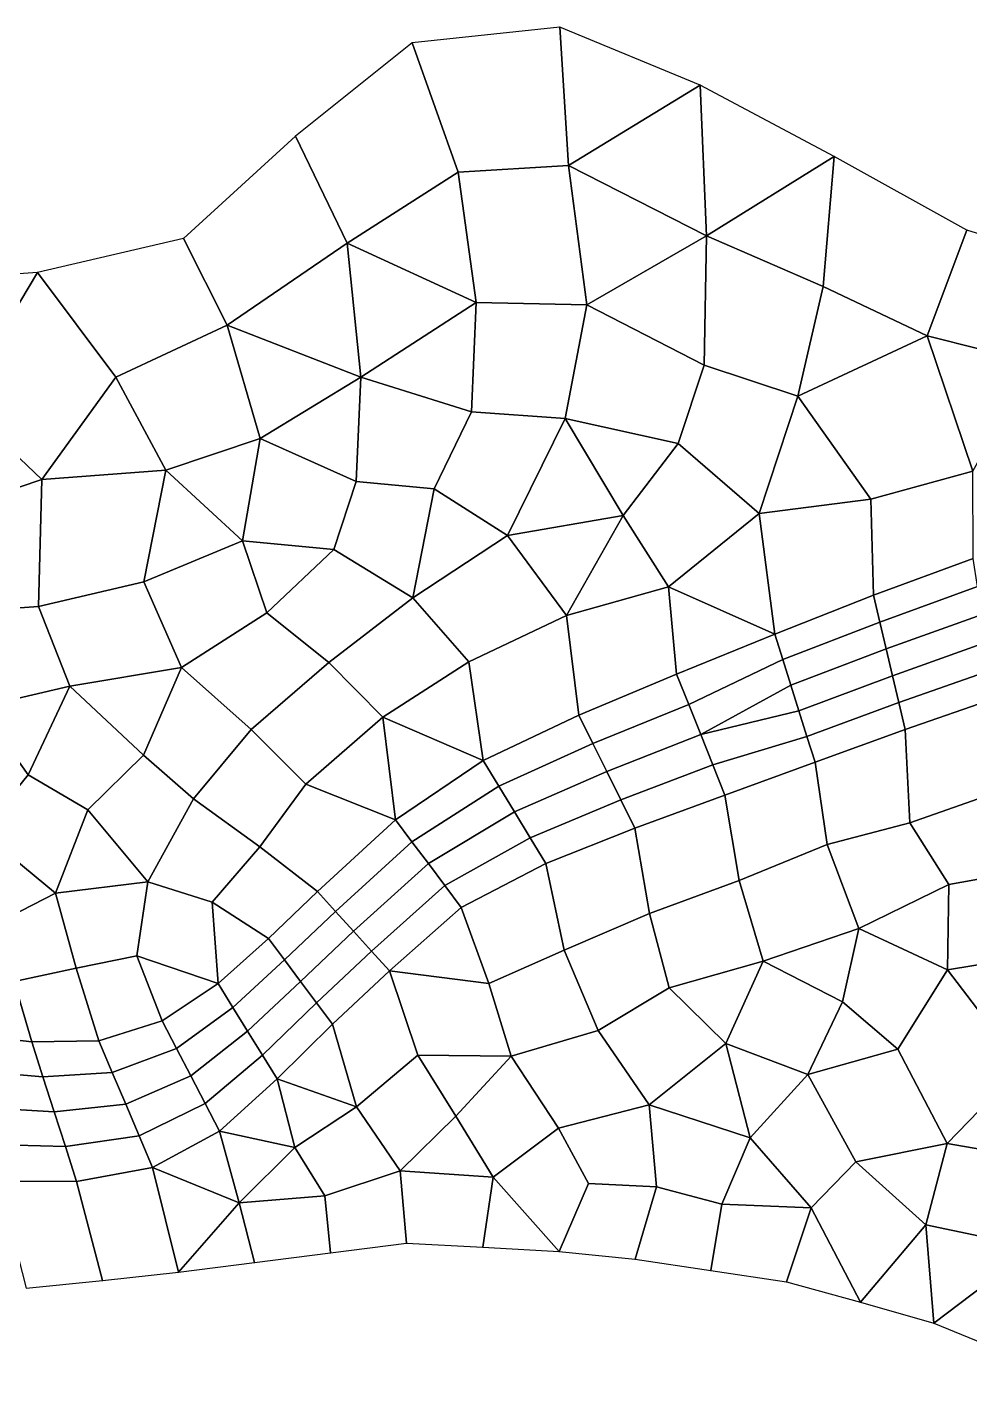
# Model space of a CAD drawing. Extents: x 391089 to 406232, y 6461839 to 6471033.
# Drawn here: x 403158.8 to 403345.2, y 6469690.5 to 6469959.3 of the extents above; entities that cross this region are included whole.
import ezdxf

# ---------------------------------------------------------------- set-up
doc = ezdxf.new("R2010")
doc.units = 0
for name, color, linetype in [('MESH_BOUND', 25, 'CONTINUOUS'), ('MESH_ELEMS', 18, 'CONTINUOUS'), ('MESH_NODES', 18, 'CONTINUOUS')]:
    doc.layers.add(name, color=color, linetype=linetype)

msp = doc.modelspace()

# ---------------------------------------------------------------- linework, layer by layer
at = {"layer": 'MESH_BOUND', "color": 25}
for points in [[(403264.114, 6469959.29, 3.212), (403234.917, 6469956.2, 2.3)], [(403291.86, 6469947.84, 2.619), (403264.114, 6469959.29, 3.212)], [(403234.917, 6469956.2, 2.3), (403211.887, 6469937.76, 1.223)], [(403318.344, 6469933.69, 4.299), (403291.86, 6469947.84, 2.619)], [(403211.887, 6469937.76, 1.223), (403189.742, 6469917.48, 2.478)], [(403344.599, 6469919.11, 3.565), (403318.344, 6469933.69, 4.299)], [(403373.207, 6469910.25, 4.311), (403344.599, 6469919.11, 3.565)], [(403189.742, 6469917.48, 2.478), (403160.836, 6469910.73, 2.144)], [(403160.836, 6469910.73, 2.144), (403130.979, 6469908.62, 1.627)], [(403218.777, 6469716.81, 1.87), (403233.788, 6469718.73, 1.952)], [(403233.788, 6469718.73, 1.952), (403248.892, 6469717.95, 2.055)], [(403248.892, 6469717.95, 2.055), (403264, 6469717.08, 1.9)], [(403188.756, 6469712.97, 1.968), (403203.767, 6469714.89, 1.756)], [(403203.767, 6469714.89, 1.756), (403218.777, 6469716.81, 1.87)], [(403264, 6469717.08, 1.9), (403279.042, 6469715.57, 2.162)], [(403279.042, 6469715.57, 2.162), (403294.006, 6469713.31, 2.296)], [(403173.715, 6469711.33, 1.731), (403188.756, 6469712.97, 1.968)], [(403294.006, 6469713.31, 2.296), (403308.97, 6469711.06, 2.369)], [(403158.653, 6469709.86, 2.245), (403173.715, 6469711.33, 1.731)], [(403308.97, 6469711.06, 2.369), (403323.559, 6469707.09, 2.407)], [(403323.559, 6469707.09, 2.407), (403338.1, 6469702.9, 2.36)], [(403338.1, 6469702.9, 2.36), (403368.328, 6469690.51, 2.534)]]:
    msp.add_polyline3d(points, dxfattribs=at)
at = {"layer": 'MESH_ELEMS', "color": 178}
for points in [[(403244.036, 6469930.63, 1.454), (403265.872, 6469931.93, 2.533), (403264.114, 6469959.29, 3.212), (403234.917, 6469956.2, 2.3)], [(403291.86, 6469947.84, 2.619), (403264.114, 6469959.29, 3.212), (403265.872, 6469931.93, 2.533), (403291.86, 6469947.84, 2.619)], [(403244.036, 6469930.63, 1.454), (403234.917, 6469956.2, 2.3), (403211.887, 6469937.76, 1.223), (403222.075, 6469916.57, 1.287)], [(403293.094, 6469918.03, 2.507), (403291.86, 6469947.84, 2.619), (403265.872, 6469931.93, 2.533), (403293.094, 6469918.03, 2.507)], [(403291.86, 6469947.84, 2.619), (403293.094, 6469918.03, 2.507), (403318.344, 6469933.69, 4.299), (403291.86, 6469947.84, 2.619)], [(403189.742, 6469917.48, 2.478), (403198.337, 6469900.34, 1.865), (403222.075, 6469916.57, 1.287), (403211.887, 6469937.76, 1.223)], [(403316.171, 6469908.01, 3.526), (403318.344, 6469933.69, 4.299), (403293.094, 6469918.03, 2.507), (403316.171, 6469908.01, 3.526)], [(403316.171, 6469908.01, 3.526), (403336.747, 6469898.2, 2.537), (403344.599, 6469919.11, 3.565), (403318.344, 6469933.69, 4.299)], [(403222.075, 6469916.57, 1.287), (403247.603, 6469904.85, 1.794), (403244.036, 6469930.63, 1.454), (403222.075, 6469916.57, 1.287)], [(403265.872, 6469931.93, 2.533), (403244.036, 6469930.63, 1.454), (403247.603, 6469904.85, 1.794), (403269.476, 6469904.37, 2.22)], [(403293.094, 6469918.03, 2.507), (403265.872, 6469931.93, 2.533), (403269.476, 6469904.37, 2.22), (403293.094, 6469918.03, 2.507)], [(403357.688, 6469892.92, 2.249), (403373.207, 6469910.25, 4.311), (403344.599, 6469919.11, 3.565), (403336.747, 6469898.2, 2.537)], [(403176.325, 6469890.06, 1.577), (403198.337, 6469900.34, 1.865), (403189.742, 6469917.48, 2.478), (403160.836, 6469910.73, 2.144)], [(403222.075, 6469916.57, 1.287), (403198.337, 6469900.34, 1.865), (403224.758, 6469890.05, 1.644), (403222.075, 6469916.57, 1.287)], [(403222.075, 6469916.57, 1.287), (403224.758, 6469890.05, 1.644), (403247.603, 6469904.85, 1.794), (403222.075, 6469916.57, 1.287)], [(403293.094, 6469918.03, 2.507), (403269.476, 6469904.37, 2.22), (403292.663, 6469892.4, 2.37), (403293.094, 6469918.03, 2.507)], [(403316.171, 6469908.01, 3.526), (403293.094, 6469918.03, 2.507), (403292.663, 6469892.4, 2.37), (403311.201, 6469886.27, 2.581)], [(403145.544, 6469885.16, 1.171), (403160.836, 6469910.73, 2.144), (403130.979, 6469908.62, 1.627), (403145.544, 6469885.16, 1.171)], [(403145.544, 6469885.16, 1.171), (403161.689, 6469869.79, 1.574), (403176.325, 6469890.06, 1.577), (403160.836, 6469910.73, 2.144)], [(403316.171, 6469908.01, 3.526), (403311.201, 6469886.27, 2.581), (403336.747, 6469898.2, 2.537), (403316.171, 6469908.01, 3.526)], [(403224.758, 6469890.05, 1.644), (403246.687, 6469883.21, 1.77), (403247.603, 6469904.85, 1.794), (403224.758, 6469890.05, 1.644)], [(403265.175, 6469881.88, 1.88), (403269.476, 6469904.37, 2.22), (403247.603, 6469904.85, 1.794), (403246.687, 6469883.21, 1.77)], [(403265.175, 6469881.88, 1.88), (403287.496, 6469876.9, 1.86), (403292.663, 6469892.4, 2.37), (403269.476, 6469904.37, 2.22)], [(403186.249, 6469871.64, 1.605), (403204.915, 6469877.94, 1.756), (403198.337, 6469900.34, 1.865), (403176.325, 6469890.06, 1.577)], [(403198.337, 6469900.34, 1.865), (403204.915, 6469877.94, 1.756), (403224.758, 6469890.05, 1.644), (403198.337, 6469900.34, 1.865)], [(403336.747, 6469898.2, 2.537), (403311.201, 6469886.27, 2.581), (403325.603, 6469865.92, 1.709), (403345.763, 6469871.46, 1.613)], [(403357.688, 6469892.92, 2.249), (403336.747, 6469898.2, 2.537), (403345.763, 6469871.46, 1.613), (403357.688, 6469892.92, 2.249)], [(403311.201, 6469886.27, 2.581), (403292.663, 6469892.4, 2.37), (403287.496, 6469876.9, 1.86), (403303.516, 6469863.05, 1.6)], [(403161.689, 6469869.79, 1.574), (403186.249, 6469871.64, 1.605), (403176.325, 6469890.06, 1.577), (403161.689, 6469869.79, 1.574)], [(403204.915, 6469877.94, 1.756), (403223.873, 6469869.4, 1.969), (403224.758, 6469890.05, 1.644), (403204.915, 6469877.94, 1.756)], [(403223.873, 6469869.4, 1.969), (403239.303, 6469867.93, 1.913), (403246.687, 6469883.21, 1.77), (403224.758, 6469890.05, 1.644)], [(403161.689, 6469869.79, 1.574), (403145.544, 6469885.16, 1.171), (403138.86, 6469862.06, 1.692), (403161.689, 6469869.79, 1.574)], [(403325.603, 6469865.92, 1.709), (403311.201, 6469886.27, 2.581), (403303.516, 6469863.05, 1.6), (403325.603, 6469865.92, 1.709)], [(403239.303, 6469867.93, 1.913), (403253.751, 6469858.76, 1.746), (403265.175, 6469881.88, 1.88), (403246.687, 6469883.21, 1.77)], [(403276.631, 6469862.66, 1.427), (403265.175, 6469881.88, 1.88), (403253.751, 6469858.76, 1.746), (403276.631, 6469862.66, 1.427)], [(403287.496, 6469876.9, 1.86), (403265.175, 6469881.88, 1.88), (403276.631, 6469862.66, 1.427), (403287.496, 6469876.9, 1.86)], [(403204.915, 6469877.94, 1.756), (403186.249, 6469871.64, 1.605), (403201.398, 6469857.7, 2.028), (403204.915, 6469877.94, 1.756)], [(403223.873, 6469869.4, 1.969), (403204.915, 6469877.94, 1.756), (403201.398, 6469857.7, 2.028), (403219.421, 6469855.95, 1.998)], [(403285.579, 6469848.57, 1.76), (403303.516, 6469863.05, 1.6), (403287.496, 6469876.9, 1.86), (403276.631, 6469862.66, 1.427)], [(403161.689, 6469869.79, 1.574), (403161.09, 6469844.68, 1.905), (403181.912, 6469849.58, 1.857), (403186.249, 6469871.64, 1.605)], [(403181.912, 6469849.58, 1.857), (403201.398, 6469857.7, 2.028), (403186.249, 6469871.64, 1.605), (403181.912, 6469849.58, 1.857)], [(403345.819, 6469854.16, 1.824), (403345.763, 6469871.46, 1.613), (403325.603, 6469865.92, 1.709), (403326.144, 6469846.91, 2.086)], [(403161.09, 6469844.68, 1.905), (403161.689, 6469869.79, 1.574), (403138.86, 6469862.06, 1.692), (403141.388, 6469843.32, 1.958)], [(403219.421, 6469855.95, 1.998), (403235.073, 6469846.43, 1.623), (403239.303, 6469867.93, 1.913), (403223.873, 6469869.4, 1.969)], [(403253.751, 6469858.76, 1.746), (403239.303, 6469867.93, 1.913), (403235.073, 6469846.43, 1.623), (403253.751, 6469858.76, 1.746)], [(403326.144, 6469846.91, 2.086), (403325.603, 6469865.92, 1.709), (403303.516, 6469863.05, 1.6), (403306.624, 6469839.24, 1.761)], [(403265.457, 6469842.93, 1.968), (403276.631, 6469862.66, 1.427), (403253.751, 6469858.76, 1.746), (403265.457, 6469842.93, 1.968)], [(403285.579, 6469848.57, 1.76), (403276.631, 6469862.66, 1.427), (403265.457, 6469842.93, 1.968), (403285.579, 6469848.57, 1.76)], [(403303.516, 6469863.05, 1.6), (403285.579, 6469848.57, 1.76), (403306.624, 6469839.24, 1.761), (403303.516, 6469863.05, 1.6)], [(403181.912, 6469849.58, 1.857), (403189.304, 6469832.64, 1.943), (403206.19, 6469843.4, 1.925), (403201.398, 6469857.7, 2.028)], [(403219.421, 6469855.95, 1.998), (403201.398, 6469857.7, 2.028), (403206.19, 6469843.4, 1.925), (403219.421, 6469855.95, 1.998)], [(403246.149, 6469833.75, 2.056), (403265.457, 6469842.93, 1.968), (403253.751, 6469858.76, 1.746), (403235.073, 6469846.43, 1.623)], [(403218.434, 6469833.62, 1.853), (403235.073, 6469846.43, 1.623), (403219.421, 6469855.95, 1.998), (403206.19, 6469843.4, 1.925)], [(403327.389, 6469841.61, 1.537), (403346.71, 6469848.64, 1.388), (403345.819, 6469854.16, 1.824), (403326.144, 6469846.91, 2.086)], [(403167.244, 6469828.95, 1.996), (403189.304, 6469832.64, 1.943), (403181.912, 6469849.58, 1.857), (403161.09, 6469844.68, 1.905)], [(403229.167, 6469822.76, 1.74), (403246.149, 6469833.75, 2.056), (403235.073, 6469846.43, 1.623), (403218.434, 6469833.62, 1.853)], [(403265.457, 6469842.93, 1.968), (403267.881, 6469823.17, 1.4), (403287.213, 6469831.3, 1.398), (403285.579, 6469848.57, 1.76)], [(403287.213, 6469831.3, 1.398), (403306.624, 6469839.24, 1.761), (403285.579, 6469848.57, 1.76), (403287.213, 6469831.3, 1.398)], [(403308.214, 6469834.17, 1.566), (403327.389, 6469841.61, 1.537), (403326.144, 6469846.91, 2.086), (403306.624, 6469839.24, 1.761)], [(403328.635, 6469836.3, 1.176), (403347.601, 6469843.12, 1.021), (403346.71, 6469848.64, 1.388), (403327.389, 6469841.61, 1.537)], [(403149.43, 6469824.77, 2.044), (403167.244, 6469828.95, 1.996), (403161.09, 6469844.68, 1.905), (403141.388, 6469843.32, 1.958)], [(403218.434, 6469833.62, 1.853), (403206.19, 6469843.4, 1.925), (403189.304, 6469832.64, 1.943), (403203.121, 6469820.37, 1.896)], [(403267.881, 6469823.17, 1.4), (403265.457, 6469842.93, 1.968), (403246.149, 6469833.75, 2.056), (403248.98, 6469814.21, 1.577)], [(403309.805, 6469829.09, 1.349), (403328.635, 6469836.3, 1.176), (403327.389, 6469841.61, 1.537), (403308.214, 6469834.17, 1.566)], [(403329.881, 6469830.99, -0.1), (403348.492, 6469837.6, -0.1), (403347.601, 6469843.12, 1.021), (403328.635, 6469836.3, 1.176)], [(403289.603, 6469825.32, 1.508), (403308.214, 6469834.17, 1.566), (403306.624, 6469839.24, 1.761), (403287.213, 6469831.3, 1.398)], [(403311.395, 6469824.01, -0.1), (403329.881, 6469830.99, -0.1), (403328.635, 6469836.3, 1.176), (403309.805, 6469829.09, 1.349)], [(403331.127, 6469825.68, -0.1), (403349.384, 6469832.08, -0.1), (403348.492, 6469837.6, -0.1), (403329.881, 6469830.99, -0.1)], [(403213.92, 6469809.55, 1.705), (403229.167, 6469822.76, 1.74), (403218.434, 6469833.62, 1.853), (403203.121, 6469820.37, 1.896)], [(403246.149, 6469833.75, 2.056), (403229.167, 6469822.76, 1.74), (403248.98, 6469814.21, 1.577), (403246.149, 6469833.75, 2.056)], [(403291.993, 6469819.34, 1.084), (403309.805, 6469829.09, 1.349), (403308.214, 6469834.17, 1.566), (403289.603, 6469825.32, 1.508)], [(403167.244, 6469828.95, 1.996), (403181.821, 6469815.28, 2.001), (403189.304, 6469832.64, 1.943), (403167.244, 6469828.95, 1.996)], [(403181.821, 6469815.28, 2.001), (403191.718, 6469806.63, 1.661), (403203.121, 6469820.37, 1.896), (403189.304, 6469832.64, 1.943)], [(403270.655, 6469817.59, 1.368), (403289.603, 6469825.32, 1.508), (403287.213, 6469831.3, 1.398), (403267.881, 6469823.17, 1.4)], [(403312.986, 6469818.94, -0.1), (403331.127, 6469825.68, -0.1), (403329.881, 6469830.99, -0.1), (403311.395, 6469824.01, -0.1)], [(403332.372, 6469820.37, 0.941), (403350.275, 6469826.55, 1.446), (403349.384, 6469832.08, -0.1), (403331.127, 6469825.68, -0.1)], [(403149.43, 6469824.77, 2.044), (403158.992, 6469811.41, 2.093), (403167.244, 6469828.95, 1.996), (403149.43, 6469824.77, 2.044)], [(403170.799, 6469804.47, 1.848), (403181.821, 6469815.28, 2.001), (403167.244, 6469828.95, 1.996), (403158.992, 6469811.41, 2.093)], [(403291.993, 6469819.34, 1.084), (403311.395, 6469824.01, -0.1), (403309.805, 6469829.09, 1.349), (403291.993, 6469819.34, 1.084)], [(403273.43, 6469812.01, 1.089), (403291.993, 6469819.34, 1.084), (403289.603, 6469825.32, 1.508), (403270.655, 6469817.59, 1.368)], [(403314.576, 6469813.86, 0.614), (403332.372, 6469820.37, 0.941), (403331.127, 6469825.68, -0.1), (403312.986, 6469818.94, -0.1)], [(403353.038, 6469808.81, 1.195), (403350.275, 6469826.55, 1.446), (403332.372, 6469820.37, 0.941), (403333.319, 6469801.88, 1.269)], [(403158.992, 6469811.41, 2.093), (403149.43, 6469824.77, 2.044), (403139.133, 6469813.92, 2.11), (403149.757, 6469800.04, 1.987)], [(403229.167, 6469822.76, 1.74), (403213.92, 6469809.55, 1.705), (403231.624, 6469802.5, 1.5), (403229.167, 6469822.76, 1.74)], [(403231.624, 6469802.5, 1.5), (403248.98, 6469814.21, 1.577), (403229.167, 6469822.76, 1.74), (403231.624, 6469802.5, 1.5)], [(403252.08, 6469809.13, 1.616), (403270.655, 6469817.59, 1.368), (403267.881, 6469823.17, 1.4), (403248.98, 6469814.21, 1.577)], [(403294.383, 6469813.35, -0.1), (403312.986, 6469818.94, -0.1), (403311.395, 6469824.01, -0.1), (403291.993, 6469819.34, 1.084)], [(403213.92, 6469809.55, 1.705), (403203.121, 6469820.37, 1.896), (403191.718, 6469806.63, 1.661), (403204.79, 6469797.16, 1.415)], [(403333.319, 6469801.88, 1.269), (403332.372, 6469820.37, 0.941), (403314.576, 6469813.86, 0.614), (403316.999, 6469797.63, 1.876)], [(403255.18, 6469804.04, -0.1), (403273.43, 6469812.01, 1.089), (403270.655, 6469817.59, 1.368), (403252.08, 6469809.13, 1.616)], [(403276.205, 6469806.43, -0.1), (403294.383, 6469813.35, -0.1), (403291.993, 6469819.34, 1.084), (403273.43, 6469812.01, 1.089)], [(403296.772, 6469807.37, 0.793), (403314.576, 6469813.86, 0.614), (403312.986, 6469818.94, -0.1), (403294.383, 6469813.35, -0.1)], [(403170.799, 6469804.47, 1.848), (403182.685, 6469790.21, 1.481), (403191.718, 6469806.63, 1.661), (403181.821, 6469815.28, 2.001)], [(403234.88, 6469798.16, 0.982), (403252.08, 6469809.13, 1.616), (403248.98, 6469814.21, 1.577), (403231.624, 6469802.5, 1.5)], [(403258.28, 6469798.95, 0.851), (403276.205, 6469806.43, -0.1), (403273.43, 6469812.01, 1.089), (403255.18, 6469804.04, -0.1)], [(403278.979, 6469800.85, 1.169), (403296.772, 6469807.37, 0.793), (403294.383, 6469813.35, -0.1), (403276.205, 6469806.43, -0.1)], [(403316.999, 6469797.63, 1.876), (403314.576, 6469813.86, 0.614), (403296.772, 6469807.37, 0.793), (403299.59, 6469790.51, 1.391)], [(403170.799, 6469804.47, 1.848), (403158.992, 6469811.41, 2.093), (403149.757, 6469800.04, 1.987), (403164.42, 6469787.95, 1.436)], [(403216.212, 6469788.28, 1.456), (403231.624, 6469802.5, 1.5), (403213.92, 6469809.55, 1.705), (403204.79, 6469797.16, 1.415)], [(403238.136, 6469793.81, -0.1), (403255.18, 6469804.04, -0.1), (403252.08, 6469809.13, 1.616), (403234.88, 6469798.16, 0.982)], [(403341.013, 6469789.69, 1.64), (403357.887, 6469792.75, 0.807), (403353.038, 6469808.81, 1.195), (403333.319, 6469801.88, 1.269)], [(403195.389, 6469786.16, 1.387), (403204.79, 6469797.16, 1.415), (403191.718, 6469806.63, 1.661), (403182.685, 6469790.21, 1.481)], [(403261.38, 6469793.86, 1.281), (403278.979, 6469800.85, 1.169), (403276.205, 6469806.43, -0.1), (403258.28, 6469798.95, 0.851)], [(403278.979, 6469800.85, 1.169), (403281.832, 6469783.96, 1.381), (403299.59, 6469790.51, 1.391), (403296.772, 6469807.37, 0.793)], [(403170.799, 6469804.47, 1.848), (403164.42, 6469787.95, 1.436), (403182.685, 6469790.21, 1.481), (403170.799, 6469804.47, 1.848)], [(403241.393, 6469789.47, 1.141), (403258.28, 6469798.95, 0.851), (403255.18, 6469804.04, -0.1), (403238.136, 6469793.81, -0.1)], [(403219.766, 6469784.36, -0.1), (403234.88, 6469798.16, 0.982), (403231.624, 6469802.5, 1.5), (403216.212, 6469788.28, 1.456)], [(403281.832, 6469783.96, 1.381), (403278.979, 6469800.85, 1.169), (403261.38, 6469793.86, 1.281), (403264.959, 6469776.7, 1.262)], [(403341.013, 6469789.69, 1.64), (403333.319, 6469801.88, 1.269), (403316.999, 6469797.63, 1.876), (403323.229, 6469780.97, 1.55)], [(403149.757, 6469800.04, 1.987), (403150.672, 6469780.9, 1.441), (403164.42, 6469787.95, 1.436), (403149.757, 6469800.04, 1.987)], [(403223.32, 6469780.44, -0.1), (403238.136, 6469793.81, -0.1), (403234.88, 6469798.16, 0.982), (403219.766, 6469784.36, -0.1)], [(403244.649, 6469785.13, 1.263), (403261.38, 6469793.86, 1.281), (403258.28, 6469798.95, 0.851), (403241.393, 6469789.47, 1.141)], [(403206.548, 6469779.01, 1.278), (403216.212, 6469788.28, 1.456), (403204.79, 6469797.16, 1.415), (403195.389, 6469786.16, 1.387)], [(403323.229, 6469780.97, 1.55), (403316.999, 6469797.63, 1.876), (403299.59, 6469790.51, 1.391), (403304.331, 6469774.54, 1.6)], [(403226.874, 6469776.52, 1.123), (403241.393, 6469789.47, 1.141), (403238.136, 6469793.81, -0.1), (403223.32, 6469780.44, -0.1)], [(403264.959, 6469776.7, 1.262), (403261.38, 6469793.86, 1.281), (403244.649, 6469785.13, 1.263), (403250.085, 6469770.11, 1.098)], [(403341.013, 6469789.69, 1.64), (403340.801, 6469772.8, 1.774), (403361.186, 6469776.19, 2.035), (403357.887, 6469792.75, 0.807)], [(403180.506, 6469775.55, 1.122), (403182.685, 6469790.21, 1.481), (403164.42, 6469787.95, 1.436), (403168.477, 6469773.11, 1.395)], [(403195.389, 6469786.16, 1.387), (403182.685, 6469790.21, 1.481), (403180.506, 6469775.55, 1.122), (403196.57, 6469770.09, 1.116)], [(403304.331, 6469774.54, 1.6), (403299.59, 6469790.51, 1.391), (403281.832, 6469783.96, 1.381), (403285.722, 6469769.23, 1.434)], [(403156.265, 6469770.48, 1.264), (403168.477, 6469773.11, 1.395), (403164.42, 6469787.95, 1.436), (403150.672, 6469780.9, 1.441)], [(403216.212, 6469788.28, 1.456), (403206.548, 6469779.01, 1.278), (403209.71, 6469774.77, -0.1), (403219.766, 6469784.36, -0.1)], [(403230.429, 6469772.6, 1.041), (403244.649, 6469785.13, 1.263), (403241.393, 6469789.47, 1.141), (403226.874, 6469776.52, 1.123)], [(403323.229, 6469780.97, 1.55), (403340.801, 6469772.8, 1.774), (403341.013, 6469789.69, 1.64), (403323.229, 6469780.97, 1.55)], [(403206.548, 6469779.01, 1.278), (403195.389, 6469786.16, 1.387), (403196.57, 6469770.09, 1.116), (403206.548, 6469779.01, 1.278)], [(403230.429, 6469772.6, 1.041), (403250.085, 6469770.11, 1.098), (403244.649, 6469785.13, 1.263), (403230.429, 6469772.6, 1.041)], [(403219.766, 6469784.36, -0.1), (403209.71, 6469774.77, -0.1), (403212.873, 6469770.53, -0.1), (403223.32, 6469780.44, -0.1)], [(403285.722, 6469769.23, 1.434), (403281.832, 6469783.96, 1.381), (403264.959, 6469776.7, 1.262), (403271.679, 6469760.82, 1.58)], [(403223.32, 6469780.44, -0.1), (403212.873, 6469770.53, -0.1), (403216.035, 6469766.29, 1.197), (403226.874, 6469776.52, 1.123)], [(403304.331, 6469774.54, 1.6), (403319.986, 6469766.45, 2.04), (403323.229, 6469780.97, 1.55), (403304.331, 6469774.54, 1.6)], [(403340.801, 6469772.8, 1.774), (403323.229, 6469780.97, 1.55), (403319.986, 6469766.45, 2.04), (403330.948, 6469757.14, 2.015)], [(403206.548, 6469779.01, 1.278), (403196.57, 6469770.09, 1.116), (403199.485, 6469765.38), (403209.71, 6469774.77, -0.1)], [(403226.874, 6469776.52, 1.123), (403216.035, 6469766.29, 1.197), (403219.198, 6469762.05, 1), (403230.429, 6469772.6, 1.041)], [(403271.679, 6469760.82, 1.58), (403264.959, 6469776.7, 1.262), (403250.085, 6469770.11, 1.098), (403254.524, 6469755.74, 1.54)], [(403180.506, 6469775.55, 1.122), (403168.477, 6469773.11, 1.395), (403173.001, 6469758.73, 1.026), (403185.478, 6469762.72, 1.242)], [(403180.506, 6469775.55, 1.122), (403185.478, 6469762.72, 1.242), (403196.57, 6469770.09, 1.116), (403180.506, 6469775.55, 1.122)], [(403209.71, 6469774.77, -0.1), (403199.485, 6469765.38), (403202.401, 6469760.66, -0.1), (403212.873, 6469770.53, -0.1)], [(403296.955, 6469758.26, 1.765), (403304.331, 6469774.54, 1.6), (403285.722, 6469769.23, 1.434), (403296.955, 6469758.26, 1.765)], [(403296.955, 6469758.26, 1.765), (403313.187, 6469752.12, 2.142), (403319.986, 6469766.45, 2.04), (403304.331, 6469774.54, 1.6)], [(403361.186, 6469776.19, 2.035), (403340.801, 6469772.8, 1.774), (403355.421, 6469753.59, 2.057), (403361.186, 6469776.19, 2.035)], [(403168.477, 6469773.11, 1.395), (403156.265, 6469770.48, 1.264), (403159.708, 6469758.53, 1.044), (403173.001, 6469758.73, 1.026)], [(403236.031, 6469755.94, 1.449), (403230.429, 6469772.6, 1.041), (403219.198, 6469762.05, 1), (403223.94, 6469745.71, 1.679)], [(403250.085, 6469770.11, 1.098), (403230.429, 6469772.6, 1.041), (403236.031, 6469755.94, 1.449), (403254.524, 6469755.74, 1.54)], [(403355.421, 6469753.59, 2.057), (403340.801, 6469772.8, 1.774), (403330.948, 6469757.14, 2.015), (403340.713, 6469738.48, 2.228)], [(403156.265, 6469770.48, 1.264), (403146.442, 6469760.11, 1.016), (403159.708, 6469758.53, 1.044), (403156.265, 6469770.48, 1.264)], [(403196.57, 6469770.09, 1.116), (403185.478, 6469762.72, 1.242), (403188.312, 6469757.26, 1.345), (403199.485, 6469765.38)], [(403212.873, 6469770.53, -0.1), (403202.401, 6469760.66, -0.1), (403205.317, 6469755.95, 0.73), (403216.035, 6469766.29, 1.197)], [(403285.722, 6469769.23, 1.434), (403271.679, 6469760.82, 1.58), (403281.816, 6469746.13, 2.014), (403296.955, 6469758.26, 1.765)], [(403216.035, 6469766.29, 1.197), (403205.317, 6469755.95, 0.73), (403208.232, 6469751.23, 1.025), (403219.198, 6469762.05, 1)], [(403319.986, 6469766.45, 2.04), (403313.187, 6469752.12, 2.142), (403330.948, 6469757.14, 2.015), (403319.986, 6469766.45, 2.04)], [(403199.485, 6469765.38), (403188.312, 6469757.26, 1.345), (403191.145, 6469751.81, -0.1), (403202.401, 6469760.66, -0.1)], [(403185.478, 6469762.72, 1.242), (403173.001, 6469758.73, 1.026), (403175.649, 6469752.47, 1.12), (403188.312, 6469757.26, 1.345)], [(403202.401, 6469760.66, -0.1), (403191.145, 6469751.81, -0.1), (403193.978, 6469746.36, -0.1), (403205.317, 6469755.95, 0.73)], [(403219.198, 6469762.05, 1), (403208.232, 6469751.23, 1.025), (403223.94, 6469745.71, 1.679), (403219.198, 6469762.05, 1)], [(403263.864, 6469741.45, 1.987), (403281.816, 6469746.13, 2.014), (403271.679, 6469760.82, 1.58), (403254.524, 6469755.74, 1.54)], [(403159.708, 6469758.53, 1.044), (403146.442, 6469760.11, 1.016), (403148.127, 6469752.83, 0.748), (403161.927, 6469751.63, 1.118)], [(403173.001, 6469758.73, 1.026), (403159.708, 6469758.53, 1.044), (403161.927, 6469751.63, 1.118), (403175.649, 6469752.47, 1.12)], [(403301.741, 6469739.54, 2.189), (403296.955, 6469758.26, 1.765), (403281.816, 6469746.13, 2.014), (403301.741, 6469739.54, 2.189)], [(403296.955, 6469758.26, 1.765), (403301.741, 6469739.54, 2.189), (403313.187, 6469752.12, 2.142), (403296.955, 6469758.26, 1.765)], [(403188.312, 6469757.26, 1.345), (403175.649, 6469752.47, 1.12), (403178.297, 6469746.21), (403191.145, 6469751.81, -0.1)], [(403205.317, 6469755.95, 0.73), (403193.978, 6469746.36, -0.1), (403196.812, 6469740.9, 1.574), (403208.232, 6469751.23, 1.025)], [(403223.94, 6469745.71, 1.679), (403232.548, 6469733.02, 1.201), (403243.587, 6469743.86, 1.6), (403236.031, 6469755.94, 1.449)], [(403236.031, 6469755.94, 1.449), (403243.587, 6469743.86, 1.6), (403254.524, 6469755.74, 1.54), (403236.031, 6469755.94, 1.449)], [(403243.587, 6469743.86, 1.6), (403250.977, 6469731.81, 0.593), (403263.864, 6469741.45, 1.987), (403254.524, 6469755.74, 1.54)], [(403330.948, 6469757.14, 2.015), (403313.187, 6469752.12, 2.142), (403322.658, 6469734.84, 2.49), (403340.713, 6469738.48, 2.228)], [(403161.927, 6469751.63, 1.118), (403148.127, 6469752.83, 0.748), (403149.812, 6469745.55, -0.1), (403164.146, 6469744.74, -0.1)], [(403175.649, 6469752.47, 1.12), (403161.927, 6469751.63, 1.118), (403164.146, 6469744.74, -0.1), (403178.297, 6469746.21)], [(403361.235, 6469734.86, 2.259), (403355.421, 6469753.59, 2.057), (403340.713, 6469738.48, 2.228), (403361.235, 6469734.86, 2.259)], [(403191.145, 6469751.81, -0.1), (403178.297, 6469746.21), (403180.945, 6469739.95, -0.1), (403193.978, 6469746.36, -0.1)], [(403211.749, 6469737.66, 1.73), (403208.232, 6469751.23, 1.025), (403196.812, 6469740.9, 1.574), (403211.749, 6469737.66, 1.73)], [(403211.749, 6469737.66, 1.73), (403223.94, 6469745.71, 1.679), (403208.232, 6469751.23, 1.025), (403211.749, 6469737.66, 1.73)], [(403301.741, 6469739.54, 2.189), (403313.843, 6469725.69, 2.328), (403322.658, 6469734.84, 2.49), (403313.187, 6469752.12, 2.142)], [(403164.146, 6469744.74, -0.1), (403149.812, 6469745.55, -0.1), (403151.497, 6469738.28, 1.054), (403166.366, 6469737.85, 1.246)], [(403178.297, 6469746.21), (403164.146, 6469744.74, -0.1), (403166.366, 6469737.85, 1.246), (403180.945, 6469739.95, -0.1)], [(403193.978, 6469746.36, -0.1), (403180.945, 6469739.95, -0.1), (403183.593, 6469733.69, -0.1), (403196.812, 6469740.9, 1.574)], [(403217.683, 6469728.08, 1.704), (403232.548, 6469733.02, 1.201), (403223.94, 6469745.71, 1.679), (403211.749, 6469737.66, 1.73)], [(403269.792, 6469730.56, 2.157), (403283.25, 6469729.87, 2.311), (403281.816, 6469746.13, 2.014), (403263.864, 6469741.45, 1.987)], [(403283.25, 6469729.87, 2.311), (403296.148, 6469726.48, 2.136), (403301.741, 6469739.54, 2.189), (403281.816, 6469746.13, 2.014)], [(403232.548, 6469733.02, 1.201), (403250.977, 6469731.81, 0.593), (403243.587, 6469743.86, 1.6), (403232.548, 6469733.02, 1.201)], [(403180.945, 6469739.95, -0.1), (403166.366, 6469737.85, 1.246), (403168.585, 6469730.95, 1.234), (403183.593, 6469733.69, -0.1)], [(403183.593, 6469733.69, -0.1), (403200.754, 6469726.74, 1.811), (403196.812, 6469740.9, 1.574), (403183.593, 6469733.69, -0.1)], [(403196.812, 6469740.9, 1.574), (403200.754, 6469726.74, 1.811), (403211.749, 6469737.66, 1.73), (403196.812, 6469740.9, 1.574)], [(403250.977, 6469731.81, 0.593), (403264, 6469717.08, 1.9), (403269.792, 6469730.56, 2.157), (403263.864, 6469741.45, 1.987)], [(403296.148, 6469726.48, 2.136), (403313.843, 6469725.69, 2.328), (403301.741, 6469739.54, 2.189), (403296.148, 6469726.48, 2.136)], [(403166.366, 6469737.85, 1.246), (403151.497, 6469738.28, 1.054), (403153.181, 6469731, 1.334), (403168.585, 6469730.95, 1.234)], [(403200.754, 6469726.74, 1.811), (403217.683, 6469728.08, 1.704), (403211.749, 6469737.66, 1.73), (403200.754, 6469726.74, 1.811)], [(403340.713, 6469738.48, 2.228), (403322.658, 6469734.84, 2.49), (403336.493, 6469722.35, 2.204), (403340.713, 6469738.48, 2.228)], [(403357.811, 6469717.89, 2.105), (403361.235, 6469734.86, 2.259), (403340.713, 6469738.48, 2.228), (403336.493, 6469722.35, 2.204)], [(403183.593, 6469733.69, -0.1), (403168.585, 6469730.95, 1.234), (403173.715, 6469711.33, 1.731), (403188.756, 6469712.97, 1.968)], [(403200.754, 6469726.74, 1.811), (403183.593, 6469733.69, -0.1), (403188.756, 6469712.97, 1.968), (403200.754, 6469726.74, 1.811)], [(403313.843, 6469725.69, 2.328), (403323.559, 6469707.09, 2.407), (403336.493, 6469722.35, 2.204), (403322.658, 6469734.84, 2.49)], [(403168.585, 6469730.95, 1.234), (403153.181, 6469731, 1.334), (403158.653, 6469709.86, 2.245), (403173.715, 6469711.33, 1.731)], [(403233.788, 6469718.73, 1.952), (403232.548, 6469733.02, 1.201), (403217.683, 6469728.08, 1.704), (403218.777, 6469716.81, 1.87)], [(403250.977, 6469731.81, 0.593), (403232.548, 6469733.02, 1.201), (403233.788, 6469718.73, 1.952), (403248.892, 6469717.95, 2.055)], [(403264, 6469717.08, 1.9), (403250.977, 6469731.81, 0.593), (403248.892, 6469717.95, 2.055), (403264, 6469717.08, 1.9)], [(403279.042, 6469715.57, 2.162), (403283.25, 6469729.87, 2.311), (403269.792, 6469730.56, 2.157), (403264, 6469717.08, 1.9)], [(403294.006, 6469713.31, 2.296), (403296.148, 6469726.48, 2.136), (403283.25, 6469729.87, 2.311), (403279.042, 6469715.57, 2.162)], [(403188.756, 6469712.97, 1.968), (403203.767, 6469714.89, 1.756), (403200.754, 6469726.74, 1.811), (403188.756, 6469712.97, 1.968)], [(403217.683, 6469728.08, 1.704), (403200.754, 6469726.74, 1.811), (403203.767, 6469714.89, 1.756), (403218.777, 6469716.81, 1.87)], [(403308.97, 6469711.06, 2.369), (403313.843, 6469725.69, 2.328), (403296.148, 6469726.48, 2.136), (403294.006, 6469713.31, 2.296)], [(403323.559, 6469707.09, 2.407), (403313.843, 6469725.69, 2.328), (403308.97, 6469711.06, 2.369), (403323.559, 6469707.09, 2.407)], [(403323.559, 6469707.09, 2.407), (403338.1, 6469702.9, 2.36), (403336.493, 6469722.35, 2.204), (403323.559, 6469707.09, 2.407)], [(403338.1, 6469702.9, 2.36), (403357.811, 6469717.89, 2.105), (403336.493, 6469722.35, 2.204), (403338.1, 6469702.9, 2.36)], [(403368.328, 6469690.51, 2.534), (403357.811, 6469717.89, 2.105), (403338.1, 6469702.9, 2.36), (403368.328, 6469690.51, 2.534)]]:
    msp.add_3dface(points, dxfattribs=at)
at = {"layer": 'MESH_NODES', "color": 18}
for p in [(403264.114, 6469959.29, 3.212), (403234.917, 6469956.2, 2.3), (403291.86, 6469947.84, 2.619), (403211.887, 6469937.76, 1.223), (403318.344, 6469933.69, 4.299), (403244.036, 6469930.63, 1.454), (403265.872, 6469931.93, 2.533), (403344.599, 6469919.11, 3.565), (403189.742, 6469917.48, 2.478), (403222.075, 6469916.57, 1.287), (403293.094, 6469918.03, 2.507), (403160.836, 6469910.73, 2.144), (403316.171, 6469908.01, 3.526), (403247.603, 6469904.85, 1.794), (403269.476, 6469904.37, 2.22), (403198.337, 6469900.34, 1.865), (403336.747, 6469898.2, 2.537), (403292.663, 6469892.4, 2.37), (403176.325, 6469890.06, 1.577), (403224.758, 6469890.05, 1.644), (403311.201, 6469886.27, 2.581), (403246.687, 6469883.21, 1.77), (403265.175, 6469881.88, 1.88), (403204.915, 6469877.94, 1.756), (403287.496, 6469876.9, 1.86), (403186.249, 6469871.64, 1.605), (403161.689, 6469869.79, 1.574), (403223.873, 6469869.4, 1.969), (403239.303, 6469867.93, 1.913), (403325.603, 6469865.92, 1.709), (403276.631, 6469862.66, 1.427), (403303.516, 6469863.05, 1.6), (403201.398, 6469857.7, 2.028), (403253.751, 6469858.76, 1.746), (403219.421, 6469855.95, 1.998), (403181.912, 6469849.58, 1.857), (403235.073, 6469846.43, 1.623), (403285.579, 6469848.57, 1.76), (403326.144, 6469846.91, 2.086), (403161.09, 6469844.68, 1.905), (403206.19, 6469843.4, 1.925), (403265.457, 6469842.93, 1.968), (403327.389, 6469841.61, 1.537), (403306.624, 6469839.24, 1.761), (403328.635, 6469836.3, 1.176), (403218.434, 6469833.62, 1.853), (403246.149, 6469833.75, 2.056), (403308.214, 6469834.17, 1.566), (403189.304, 6469832.64, 1.943), (403287.213, 6469831.3, 1.398), (403329.881, 6469830.99, -0.1), (403167.244, 6469828.95, 1.996), (403309.805, 6469829.09, 1.349), (403289.603, 6469825.32, 1.508), (403331.127, 6469825.68, -0.1), (403229.167, 6469822.76, 1.74), (403267.881, 6469823.17, 1.4), (403311.395, 6469824.01, -0.1), (403203.121, 6469820.37, 1.896), (403332.372, 6469820.37, 0.941), (403270.655, 6469817.59, 1.368), (403291.993, 6469819.34, 1.084), (403312.986, 6469818.94, -0.1), (403181.821, 6469815.28, 2.001), (403248.98, 6469814.21, 1.577), (403273.43, 6469812.01, 1.089), (403294.383, 6469813.35, -0.1), (403314.576, 6469813.86, 0.614), (403158.992, 6469811.41, 2.093), (403213.92, 6469809.55, 1.705), (403252.08, 6469809.13, 1.616), (403191.718, 6469806.63, 1.661), (403276.205, 6469806.43, -0.1), (403296.772, 6469807.37, 0.793), (403170.799, 6469804.47, 1.848), (403255.18, 6469804.04, -0.1), (403231.624, 6469802.5, 1.5), (403278.979, 6469800.85, 1.169), (403333.319, 6469801.88, 1.269), (403234.88, 6469798.16, 0.982), (403258.28, 6469798.95, 0.851), (403204.79, 6469797.16, 1.415), (403316.999, 6469797.63, 1.876), (403238.136, 6469793.81, -0.1), (403261.38, 6469793.86, 1.281), (403182.685, 6469790.21, 1.481), (403299.59, 6469790.51, 1.391), (403164.42, 6469787.95, 1.436), (403216.212, 6469788.28, 1.456), (403241.393, 6469789.47, 1.141), (403341.013, 6469789.69, 1.64), (403195.389, 6469786.16, 1.387), (403244.649, 6469785.13, 1.263), (403219.766, 6469784.36, -0.1), (403281.832, 6469783.96, 1.381), (403223.32, 6469780.44, -0.1), (403323.229, 6469780.97, 1.55), (403206.548, 6469779.01, 1.278), (403226.874, 6469776.52, 1.123), (403264.959, 6469776.7, 1.262), (403180.506, 6469775.55, 1.122), (403209.71, 6469774.77, -0.1), (403304.331, 6469774.54, 1.6), (403168.477, 6469773.11, 1.395), (403230.429, 6469772.6, 1.041), (403340.801, 6469772.8, 1.774), (403196.57, 6469770.09, 1.116), (403212.873, 6469770.53, -0.1), (403250.085, 6469770.11, 1.098), (403285.722, 6469769.23, 1.434), (403216.035, 6469766.29, 1.197), (403319.986, 6469766.45, 2.04), (403199.485, 6469765.38), (403185.478, 6469762.72, 1.242), (403202.401, 6469760.66, -0.1), (403219.198, 6469762.05, 1), (403271.679, 6469760.82, 1.58), (403159.708, 6469758.53, 1.044), (403173.001, 6469758.73, 1.026), (403296.955, 6469758.26, 1.765), (403188.312, 6469757.26, 1.345), (403205.317, 6469755.95, 0.73), (403236.031, 6469755.94, 1.449), (403254.524, 6469755.74, 1.54), (403330.948, 6469757.14, 2.015), (403175.649, 6469752.47, 1.12), (403161.927, 6469751.63, 1.118), (403191.145, 6469751.81, -0.1), (403208.232, 6469751.23, 1.025), (403313.187, 6469752.12, 2.142), (403164.146, 6469744.74, -0.1), (403178.297, 6469746.21), (403193.978, 6469746.36, -0.1), (403223.94, 6469745.71, 1.679), (403281.816, 6469746.13, 2.014), (403243.587, 6469743.86, 1.6), (403180.945, 6469739.95, -0.1), (403196.812, 6469740.9, 1.574), (403263.864, 6469741.45, 1.987), (403301.741, 6469739.54, 2.189), (403166.366, 6469737.85, 1.246), (403211.749, 6469737.66, 1.73), (403340.713, 6469738.48, 2.228), (403183.593, 6469733.69, -0.1), (403322.658, 6469734.84, 2.49), (403168.585, 6469730.95, 1.234), (403232.548, 6469733.02, 1.201), (403250.977, 6469731.81, 0.593), (403269.792, 6469730.56, 2.157), (403283.25, 6469729.87, 2.311), (403200.754, 6469726.74, 1.811), (403217.683, 6469728.08, 1.704), (403296.148, 6469726.48, 2.136), (403313.843, 6469725.69, 2.328), (403336.493, 6469722.35, 2.204), (403233.788, 6469718.73, 1.952), (403248.892, 6469717.95, 2.055), (403203.767, 6469714.89, 1.756), (403218.777, 6469716.81, 1.87), (403264, 6469717.08, 1.9), (403279.042, 6469715.57, 2.162), (403188.756, 6469712.97, 1.968), (403294.006, 6469713.31, 2.296), (403173.715, 6469711.33, 1.731), (403308.97, 6469711.06, 2.369), (403323.559, 6469707.09, 2.407), (403338.1, 6469702.9, 2.36)]:
    msp.add_point(p, dxfattribs=at)

doc.saveas('drawing.dxf')
